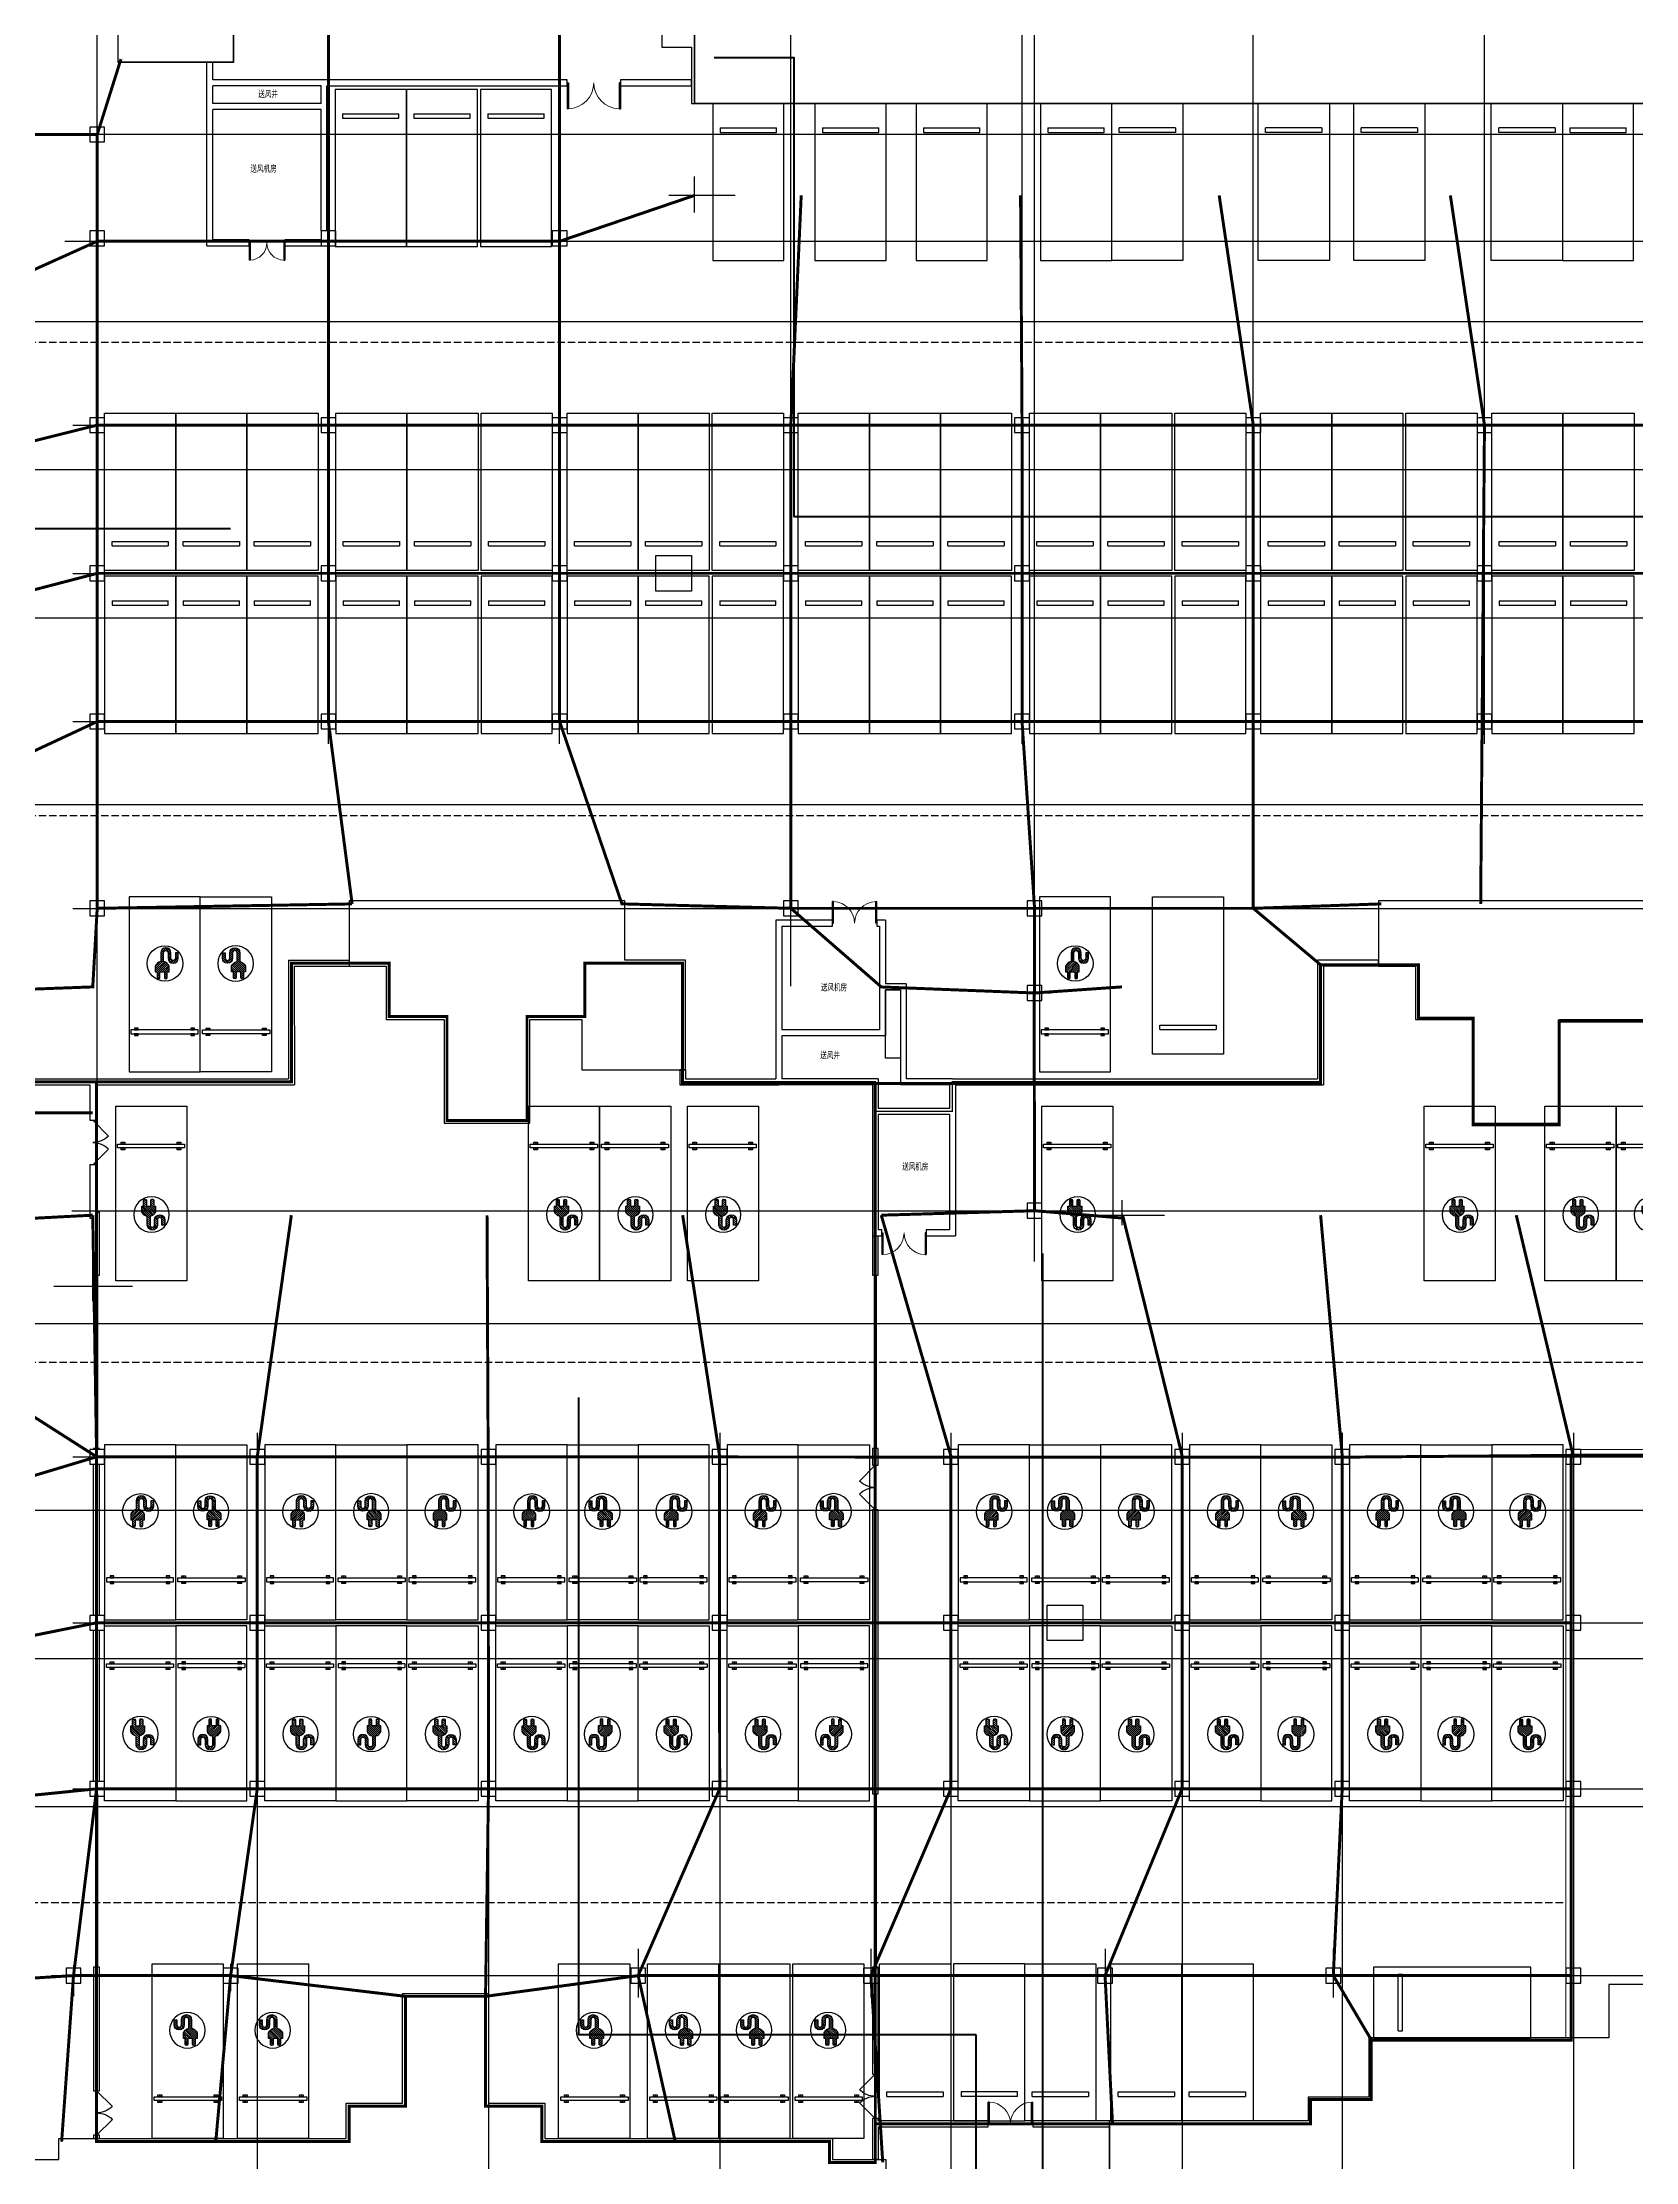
# Model space of a CAD drawing. Extents: x 64025 to 333417, y 2935 to 166261.
# Drawn here: x 225650 to 279399, y 58267 to 129751 of the extents above; entities that cross this region are included whole.
import ezdxf

# ---------------------------------------------------------------- set-up
doc = ezdxf.new("R2010")
doc.units = 0
doc.header["$LTSCALE"] = 1000
doc.header["$MEASUREMENT"] = 0
for name, pattern in [('__DASH', [0.35, 0.25, -0.1]), ('DASH', [0.35, 0.25, -0.1]), ('DOTE', [2.42, 2, -0.2, 0.02, -0.2])]:
    doc.linetypes.add(name, pattern=pattern)
for name, color, linetype in [('COLUMN', 9, 'Continuous'), ('DOTE', 1, 'Continuous'), ('NT-PY', 1, 'Continuous'), ('PUB_TEXT', 7, 'Continuous'), ('WALL', 9, 'Continuous'), ('WINDOW', 4, 'Continuous'), ('住宅楼', 30, 'Continuous'), ('充电机动车位', 34, 'Continuous'), ('普通机动车位', 143, 'Continuous'), ('梁布置', 2, 'Continuous'), ('车行线', 2, 'Continuous'), ('防护单元', 1, 'Continuous'), ('防火分区', 4, 'Continuous'), ('防火卷帘', 6, 'Continuous'), ('集水坑', 4, 'Continuous')]:
    doc.layers.add(name, color=color, linetype=linetype)
doc.layers.add('挡土墙', color=2, linetype='Continuous', lineweight=9)
doc.styles.add('黑体', font='simhei.ttf', dxfattribs={"width": 0.7})

# ---------------------------------------------------------------- blocks, each defined once
blk = doc.blocks.new('ptcw')
at = {"layer": '普通机动车位', "color": 251, "ltscale": 10}
for p, q in [((344174, 107795), (344174, 107645)), ((344174, 107795), (346074, 107795)), ((344174, 107645), (346074, 107645)), ((346074, 107645), (346074, 107795))]:
    blk.add_line(p, q, dxfattribs=at)
blk.add_lwpolyline([(346324, 108620), (343924, 108620), (343924, 103320), (346324, 103320)], close=True, dxfattribs=at)
blk = doc.blocks.new('766667')
at = {"layer": '车行线', "linetype": '__DASH'}
for p, q in [((1805796, -670813), (1887040, -670813)), ((1805796, -686777), (1887040, -686777)), ((1866946, -705231), (1805796, -705231)), ((1732017, -723444), (1858367, -723444))]:
    blk.add_line(p, q, dxfattribs=at)
blk = doc.blocks.new('8#楼')
at = {"layer": 'DOTE'}
for p, q in [((-1960, 0), (2770, 0)), ((0, -634), (0, 572))]:
    blk.add_line(p, q, dxfattribs=at)
at = {"layer": '住宅楼'}
blk.add_lwpolyline([(45450, 9600), (45450, 11600), (43550, 11600), (43550, 10600), (35250, 10600), (35250, 8600), (33200, 8600), (33200, 7800), (20000, 7800), (20000, 9600), (18950, 9600), (18950, 12400), (16750, 12400), (16750, 10600), (8650, 10600), (8650, 8600), (6600, 8600), (6600, 7800), (-100, 7800), (-100, 3000), (10300, 3000), (10300, 1600), (13200, 1600), (13200, -1600), (16300, -1600), (16300, 3000), (19800, 3000), (19800, -100), (26700, -100), (26700, 3000), (36900, 3000), (36900, -1600), (40000, -1600), (40000, -100), (53300, -100), (53300, 7800), (46600, 7800), (46600, 9600)], close=True, dxfattribs=at)
blk = doc.blocks.new('16#住宅楼')
at = {"layer": 'DOTE'}
for p, q in [((1373, 0), (-869, 0)), ((0, -571), (0, 639))]:
    blk.add_line(p, q, dxfattribs=at)
at = {"layer": '住宅楼'}
blk.add_lwpolyline([(65100, 7900), (63100, 7900), (63100, 7900), (60700, 7900), (60700, 10000), (56700, 10000), (56700, 13700), (53300, 13700), (53300, 10700), (50500, 10700), (50500, 12200), (49600, 12200), (49600, 13900), (49100, 13900), (49100, 16700), (41600, 16700), (41600, 13900), (40597, 13900), (40597, 10000), (36550, 10000), (36550, 8900), (34600, 8900), (34600, 8900), (30400, 8900), (30400, 8900), (28450, 8900), (28450, 10000), (24400, 10000), (24403, 13900), (23400, 13900), (23400, 16700), (15900, 16700), (15900, 13900), (15400, 13900), (15400, 12200), (14500, 12200), (14500, 10700), (11700, 10700), (11700, 13700), (8300, 13700), (8300, 10000), (6100, 10000), (6100, 7900), (-1100, 7900), (-1100, 7900), (-1100, 7900), (-1100, 5000), (-100, 5000), (-100, 3100), (53900, 3100), (53900, -100), (65100, -100)], close=True, dxfattribs=at)
blk = doc.blocks.new('A$C3F8C4734')
at = {"layer": '充电机动车位'}
h = blk.add_hatch(dxfattribs=at)
h.set_pattern_fill('ANSI31', color=140, scale=30)
h.set_pattern_definition([(45, (-1267834.03, 461652.33), (-33.6759605, 33.6759605), [])])
edge = h.paths.add_edge_path()
edge.add_line((1519, 2335), (1519, 2525))
edge.add_line((1519, 2525), (1458, 2525))
edge.add_line((1458, 2525), (1458, 2715))
edge.add_arc((1410, 2715), 47.5, 0, 180)
edge.add_line((1363, 2715), (1363, 2525))
edge.add_line((1363, 2525), (1211, 2525))
edge.add_line((1211, 2525), (1211, 2715))
edge.add_arc((1163, 2715), 47.5, 0, 180)
edge.add_line((1116, 2715), (1116, 2525))
edge.add_line((1116, 2525), (1055, 2525))
edge.add_line((1055, 2525), (1055, 2335))
edge.add_arc((1287, 2420), 247, 200.20522, 258.91251)
edge.add_line((1239, 2178), (1239, 1888))
edge.add_arc((1163, 1888), 76, 180, 360, ccw=False)
edge.add_line((1087, 1888), (1087, 2063))
edge.add_arc((916, 2063), 171, 0, 180)
edge.add_line((745, 2063), (745, 1888))
edge.add_line((745, 1888), (840, 1888))
edge.add_line((840, 1888), (840, 2063))
edge.add_arc((916, 2063), 76, 0, 180, ccw=False)
edge.add_line((992, 2063), (992, 1888))
edge.add_arc((1163, 1888), 171, 180, 360)
edge.add_line((1334, 1888), (1334, 2178))
edge.add_arc((1287, 2420), 247, 281.08749, 339.79478)
at = {"layer": '充电机动车位', "color": 140, "extrusion": (-0.000103697, 1.83198e-15, 1), "elevation": 0}
for points in [[(0, 5900), (0, 0), (2400, 0), (2400, 5900)], [(75, 4613), (75, 4488), (2342, 4488), (2342, 4613)], [(200, 4679), (200, 4613), (325, 4613), (325, 4679)], [(200, 4488), (200, 4421), (325, 4421), (325, 4488)], [(2092, 4679), (2092, 4613), (2217, 4613), (2217, 4679)], [(2092, 4488), (2092, 4421), (2217, 4421), (2217, 4488)]]:
    blk.add_lwpolyline(points, close=True, dxfattribs=at)
at = {"layer": '充电机动车位', "color": 140}
blk.add_lwpolyline([(1519, 2335), (1519, 2525), (1458, 2525), (1458, 2715, 1), (1363, 2715), (1363, 2525), (1211, 2525), (1211, 2715, 1), (1116, 2715), (1116, 2525), (1055, 2525), (1055, 2335, 0.261913), (1239, 2178), (1239, 1888, -1), (1087, 1888), (1087, 2063, 1), (745, 2063), (745, 1888), (840, 1888), (840, 2063, -1), (992, 2063), (992, 1888, 1), (1334, 1888), (1334, 2178, 0.261913), (1519, 2335)], format="xyb", dxfattribs=at)
for centre, radius in [((263, 4646), 10), ((263, 4454), 10), ((263, 4646), 3.33), ((263, 4454), 3.33), ((2154, 4646), 10), ((2154, 4454), 10), ((2154, 4646), 3.33), ((2154, 4454), 3.33), ((1192, 2244), 600)]:
    blk.add_circle(centre, radius, dxfattribs=at)
blk = doc.blocks.new('9#住宅楼')
at = {"layer": 'DOTE'}
for p, q in [((-1393, 0), (1436, 0)), ((0, -340), (0, 510))]:
    blk.add_line(p, q, dxfattribs=at)
at = {"layer": '住宅楼'}
for points in [[(14750, 6600), (20000, 6601), (20000, 8600), (17950, 8600), (17950, 10599), (16600, 10600), (16600, 10600), (8650, 10599), (8650, 8400), (9900, 8400), (9900, 6600), (11850, 6600), (11850, 3100), (14750, 3100)], [(44550, 8400), (44550, 10599), (43750, 10599), (43750, 10599), (29900, 10599), (29900, 8100), (36500, 8100), (36500, 6600), (38450, 6600), (38450, 3100), (41350, 3100), (41350, 6600), (43300, 6600), (43300, 8400)]]:
    blk.add_lwpolyline(points, close=True, dxfattribs=at)
blk = doc.blocks.new('10#住宅楼')
at = {"layer": 'DOTE'}
for p, q in [((-1310, 0), (1341, 0)), ((0, -499), (0, 532))]:
    blk.add_line(p, q, dxfattribs=at)
at = {"layer": '住宅楼'}
blk.add_lwpolyline([(16500, 7300), (20000, 7300), (20000, 11000), (17950, 11000), (17950, 13000), (16600, 13001), (16600, 13000), (8650, 13000), (8650, 10800), (9900, 10800), (9900, 9000), (11850, 9000), (11850, 5500), (14750, 5500), (14750, 9000), (16500, 9000), (16500, 8347), (16500, 8347)], close=True, dxfattribs=at)
blk = doc.blocks.new('7#住宅楼')
at = {"layer": 'DOTE', "linetype": 'DOTE'}
for p, q in [((0, 567), (0, 1482)), ((-1076, 1003), (1267, 1003))]:
    blk.add_line(p, q, dxfattribs=at)
at = {"layer": '住宅楼'}
blk.add_lwpolyline([(22600, 6703), (22600, 2403), (17900, 2403), (17900, 5203), (11400, 5203), (11400, 6703), (-100, 6703), (-100, 8103), (-100, 8103), (-100, 10803), (1700, 10803), (1700, 11503), (11400, 11503), (11400, 12703), (13300, 12703), (13300, 16403), (16200, 16403), (16200, 12703), (18100, 12703), (18100, 11503), (27800, 11503), (27800, 10803), (29600, 10803), (29600, 8103), (29600, 8103), (29600, 6703), (22600, 6703)], dxfattribs=at)
blk = doc.blocks.new('第四防火分区')
at = {"layer": '防火分区', "color": 6, "const_width": 50}
blk.add_lwpolyline([(84528, -7750), (93128, -7750), (93128, -2405), (93028, -2205), (93028, 4695), (89171, 4695), (89171, 6895), (84122, 6895), (84122, 3395), (81222, 3395), (81222, 6995), (79371, 6995), (79371, 8795), (76071, 8795), (76071, 4850), (63650, 4850), (63650, 3850), (61049, 3850), (61049, 4795), (54549, 4794), (54549, 8848), (51249, 8849), (51249, 7049), (49298, 7048), (49299, 3548), (46599, 3548), (46599, 7048), (44649, 7048), (44649, 8848), (41349, 8848), (41349, 4849), (29078, 4848), (29078, 3700), (27978, 3700), (27978, 1100), (24178, 1100), (24178, -100), (20878, -100), (20878, 1100), (15678, 1100), (15678, -100), (8878, -100), (8878, 1100), (3678, 1100), (3678, 0), (481, 0), (481, 0), (0, 0), (0, -32200), (18300, -32195), (18300, -35850), (31800, -35850), (31800, -35600), (43200, -35600), (43200, -37100), (49700, -37078), (49700, -39900), (54400, -39856), (54400, -35600), (61300, -35600), (61300, -34899), (61300, -34899), (68950, -34899), (68950, -31749), (68950, -30299), (75729, -30299), (75729, -29483), (77779, -29483), (77779, -27483), (84528, -27483)], close=True, dxfattribs=at)
blk = doc.blocks.new('第二防火分区')
at = {"layer": '防火分区', "const_width": 50}
for points in [[(89171, -35905), (84122, -35905), (84122, -39405), (81222, -39405), (81222, -35805), (79371, -35805), (79371, -34005), (76071, -34006), (76071, -37950), (63649, -37950), (63649, -38950), (61049, -38950), (61049, -37950), (54549, -37950), (54549, -33952), (51249, -33952), (51249, -35752), (49298, -35752), (49299, -39252), (46599, -39252), (46599, -35752), (44649, -35752), (44649, -33952), (41349, -33952), (41349, -37952), (29078, -37953)], [(20500, -1955), (35500, -1955), (35500, -3555), (39400, -3555), (39400, 2345), (38600, 2345), (38600, 4745), (39400, 4745), (39400, 7446), (55050, 7446), (55050, -152), (54950, -252), (54950, -4952), (108866, -4952), (108866, -8152), (113250, -8152), (113250, -31905)]]:
    blk.add_lwpolyline(points, dxfattribs=at)
blk = doc.blocks.new('第一防护单元')
at = {"layer": '防护单元', "color": 1, "const_width": 100}
blk.add_lwpolyline([(26269, -54), (19770, -54), (19770, 4000), (16470, 4001), (16470, 2201), (14519, 2200), (14520, -1300), (11820, -1300), (11820, 2200), (9870, 2200), (9870, 4000), (6570, 4000), (6570, 1), (0, 0), (0, -35748), (8520, -35748), (8520, -34548), (10420, -34548), (10420, -30848), (13120, -30848), (13120, -34548), (15020, -34548), (15020, -35748), (24720, -35748), (24720, -36448), (26270, -36448)], close=True, dxfattribs=at)
blk = doc.blocks.new('第二防护单元')
at = {"layer": '防护单元', "color": 1, "const_width": 100}
blk.add_lwpolyline([(23479, -12544), (32079, -12544), (32079, -7199), (31979, -6999), (31979, -100), (28123, -100), (28123, 2100), (23073, 2100), (23073, -1400), (20173, -1400), (20173, 2200), (18323, 2200), (18323, 4000), (15023, 4000), (15023, 0), (0, 0), (1, -35093), (14681, -35093), (14680, -34277), (16730, -34277), (16730, -32277), (23479, -32277)], close=True, dxfattribs=at)
blk = doc.blocks.new('15#住宅楼')
at = {"layer": 'DOTE'}
for p, q in [((1745241, -524588), (1745241, -523890)), ((1744374, -524193), (1745957, -524193))]:
    blk.add_line(p, q, dxfattribs=at)
at = {"layer": '住宅楼'}
blk.add_lwpolyline([(1771641, -511693), (1764041, -511693), (1764041, -513193), (1759891, -513193), (1759891, -510393), (1753191, -510393), (1753191, -513193), (1749041, -513193), (1749041, -511693), (1745141, -511693), (1745141, -515193), (1745941, -515193), (1745941, -517593), (1745141, -517593), (1745141, -523493), (1749041, -523493), (1749041, -521893), (1764041, -521893), (1764041, -523493), (1771641, -523493), (1771641, -521893), (1786641, -521893), (1786641, -523493), (1794541, -523493), (1794541, -521893), (1809541, -521893), (1809541, -523493), (1813441, -523493), (1813441, -517593), (1812641, -517593), (1812641, -515193), (1813441, -515193), (1813441, -511693), (1809541, -511693), (1809541, -513193), (1805391, -513193), (1805391, -510393), (1798691, -510393), (1798691, -513193), (1794541, -513193), (1794541, -510793), (1786641, -510793), (1786641, -513193), (1782491, -513193), (1782491, -510393), (1775791, -510393), (1775791, -513193), (1771641, -513193)], close=True, dxfattribs=at)
blk = doc.blocks.new('$DorLib2D$00000002')
for p, q in [((-0.5, 0), (-0.5, 0.4875)), ((-0.475, 0.4875), (-0.5, 0.4875)), ((-0.475, 0), (-0.475, 0.4875)), ((0.475, 0), (0.475, 0.4875)), ((0.475, 0.4875), (0.5, 0.4875)), ((0.5, 0), (0.5, 0.4875)), ((-0.5, 0), (-0.475, 0)), ((0.5, 0), (0.475, 0))]:
    blk.add_line(p, q)
at = {"lineweight": 13}
for centre, start, end in [((-0.4875, 0), 0, 88.53072), ((0.4875, 0), 91.46928, 180)]:
    blk.add_arc(centre, 0.4875, start, end, dxfattribs=at)
blk = doc.blocks.new('_FZHK')
blk.add_lwpolyline([(-0.5, -0.5), (0.5, -0.5), (0.5, 0.5), (-0.5, 0.5)], close=True)
blk = doc.blocks.new('$DorLib2D$00000213')
at = {"color": 0, "linetype": 'DASH', "const_width": 0.02}
blk.add_lwpolyline([(0.5, 0), (-0.5, 0)], dxfattribs=at)
blk = doc.blocks.new('$DorLib2D$00000116')
at = {"color": 0}
for p, q in [((-0.5, 0), (-0.146, 0.354)), ((0.5, 0), (0.146, 0.354))]:
    blk.add_line(p, q, dxfattribs=at)
for centre, start, end in [((-0.5, 0), 0, 45), ((0.5, 0), 135, 180)]:
    blk.add_arc(centre, 0.5, start, end, dxfattribs=at)

msp = doc.modelspace()

# ---------------------------------------------------------------- linework, layer by layer
at = {"color": 1}
msp.add_lwpolyline([(254093.8, 97792.1), (254593.8, 97792.1), (254593.8, 95490.1), (254093.8, 95490.1)], close=True, dxfattribs=at)
at = {"layer": 'DOTE'}
for p, q in [((227499.8, 68849), (227499.8, 156661.3)), ((235299.8, 106089.6), (235299.8, 156661.3)), ((243099.8, 106089.6), (243099.8, 156661.3)), ((250899.8, 97919.5), (250899.8, 156661.3)), ((258699.8, 106089.6), (258699.8, 156661.3)), ((259121.7, 88634.5), (259121.7, 156661.3)), ((266499.8, 106089.6), (266499.8, 156661.3)), ((274299.8, 106089.6), (274299.8, 156661.3)), ((323816.8, 126642.1), (73624.8, 126642.1)), ((226405.3, 123042.4), (323816.8, 123042.4)), ((151439.8, 120342.1), (323816.8, 120342.1)), ((226678.3, 116841.6), (323816.8, 116841.6)), ((151439.8, 115342.1), (323816.8, 115342.1)), ((226678.3, 111841.6), (323816.8, 111841.6)), ((151439.8, 110342.1), (323816.8, 110342.1)), ((226678.3, 106841.6), (323816.8, 106841.6)), ((151439.8, 104042.1), (323816.8, 104042.1)), ((226678.3, 100541.6), (323816.8, 100541.6)), ((258544.2, 97686.7), (259670.8, 97686.7)), ((226648.3, 90341.9), (323816.8, 90341.9)), ((151439.8, 86542.2), (323816.8, 86542.2)), ((232899.8, 82849.5), (232899.8, 12535)), ((240699.8, 82849.5), (240699.8, 12535)), ((248499.8, 82849.5), (248499.8, 12535)), ((256299.8, 82849.5), (256299.8, 12535)), ((264099.8, 82849.5), (264099.8, 12535)), ((269499.8, 82849.5), (269499.8, 12535)), ((277299.8, 82849.5), (277299.8, 12535)), ((226678.3, 82042), (323816.8, 82042)), ((151439.8, 80242.2), (323816.8, 80242.2)), ((226678.3, 76442), (323816.8, 76442)), ((151439.8, 75242.2), (323816.8, 75242.2)), ((226678.3, 70842), (323816.8, 70842)), ((151439.8, 70242.2), (323816.8, 70242.2)), ((245749.6, 65448), (245749.6, 63802.7)), ((253599.6, 65448), (253599.6, 63802.7)), ((261499.9, 65448), (261499.9, 63802.7)), ((269199.9, 65448), (269199.9, 63802.7)), ((225955.3, 64542), (323816.8, 64542)), ((226700.3, 64894.5), (226700.3, 63844.5)), ((232000.3, 64938.5), (232000.3, 64016.5))]:
    msp.add_line(p, q, dxfattribs=at)
at = {"layer": 'NT-PY', "lineweight": 50}
for points in [[(248310.8, 129239.6), (251000.3, 129239.6), (251000.3, 113742.4)], [(291899.8, 113742.4), (251000.3, 113742.4)], [(231999.8, 113342.1), (198500.3, 113342.1)], [(259400.2, 55372.4), (259400.2, 88903.5)], [(257150.2, 62542), (243749.6, 62542), (243749.6, 84042)], [(257150.2, 55372.4), (257150.2, 62542)]]:
    msp.add_lwpolyline(points, dxfattribs=at)
at = {"layer": 'WALL'}
for p, q in [((231199.4, 128387.7), (231199.4, 129087.5)), ((231199.4, 129087.5), (231399.4, 129087.5)), ((231399.4, 128487.7), (231399.4, 129087.5)), ((231199.4, 127587.7), (231199.4, 128387.7)), ((235149.8, 128487.7), (231399.4, 128487.7)), ((235049.8, 128287.7), (231399.4, 128287.7)), ((231399.4, 127687.7), (231399.4, 128287.7)), ((235049.8, 127687.7), (235049.8, 128287.7)), ((243349.8, 128487.7), (235149.8, 128487.7)), ((235249.8, 128287.7), (243349.8, 128287.7)), ((235249.8, 127587.7), (235249.8, 128287.7)), ((243349.8, 128287.7), (243349.8, 128487.7)), ((247549.8, 128487.7), (245149.8, 128487.7)), ((245149.8, 128487.7), (245149.8, 128287.7)), ((245149.8, 128287.7), (247549.8, 128287.7)), ((247549.8, 128287.7), (247549.8, 128487.7)), ((231199.4, 122891.6), (231199.4, 127587.7)), ((235049.8, 127687.7), (231399.4, 127687.7)), ((231399.4, 123091.6), (231399.4, 127487.7)), ((235049.8, 127487.7), (231399.4, 127487.7)), ((235049.8, 123391.6), (235049.8, 127487.7)), ((235249.8, 123391.6), (235249.8, 127587.7)), ((232624.6, 123091.6), (231399.4, 123091.6)), ((232624.6, 122891.6), (232624.6, 123091.6)), ((235049.8, 123091.6), (233824.6, 123091.6)), ((233824.6, 123091.6), (233824.6, 122891.6)), ((231199.4, 122891.6), (232624.6, 122891.6)), ((233824.6, 122891.6), (235049.8, 122891.6)), ((252299.8, 100142), (250393.9, 100142)), ((250393.9, 100142), (250393.9, 96338.1)), ((252299.8, 99942), (252299.8, 100142)), ((254093.8, 100142), (253799.8, 100142)), ((253799.8, 100142), (253799.8, 99942)), ((254093.8, 100142), (254093.8, 97992.1)), ((250593.9, 99942), (252299.8, 99942)), ((250593.9, 99942), (250593.9, 96442.1)), ((253799.8, 99942), (253893.8, 99942)), ((253893.8, 99942), (253893.8, 97892.1)), ((233949.5, 98790.1), (235999.7, 98790.2)), ((233949.5, 98790.1), (233949.7, 94789.9)), ((235999.7, 98790.2), (235999.7, 98590.2)), ((270721.7, 98792.4), (268671.7, 98792.5)), ((268671.7, 98792.5), (268671.9, 94792.2)), ((270721.7, 98592.4), (270721.7, 98792.4)), ((234149.5, 98590.1), (235999.7, 98590.2)), ((234149.5, 98590.1), (234149.7, 94589.9)), ((254793.8, 97992.1), (254093.8, 97992.1)), ((254793.8, 97992.1), (254793.8, 94792.1)), ((270721.7, 98592.4), (268871.7, 98592.5)), ((268871.7, 98592.5), (268871.9, 94592.2)), ((253893.8, 97892.1), (253893.8, 96442.1)), ((254593.8, 97792.1), (254093.8, 97792.1)), ((254093.8, 97792.1), (254093.8, 96242.1)), ((254593.8, 97792.1), (254593.8, 94592.1)), ((250392.9, 96338.1), (250392.9, 94792.1)), ((254093.8, 96242.1), (250592.9, 96242.1)), ((250592.9, 96242.1), (250592.9, 94792.1)), ((253893.8, 96442.1), (250593.9, 96442.1)), ((247349.7, 95091.7), (247149.7, 95091.6)), ((247149.7, 95091.6), (247149.7, 94592.1)), ((247349.7, 95091.7), (247349.7, 94792.1)), ((221800.2, 94789.5), (227349.7, 94789.7)), ((221800.2, 94589.5), (227249.7, 94589.7)), ((227249.7, 94589.7), (227249.7, 93391.4)), ((227349.7, 94789.7), (233949.7, 94789.9)), ((227449.7, 94589.7), (234149.7, 94589.9)), ((227449.7, 93391.4), (227449.7, 94589.7)), ((247149.7, 94592.1), (250492.9, 94592.1)), ((247349.7, 94792.1), (250392.9, 94792.1)), ((253649.5, 94592.2), (250492.9, 94592.1)), ((253849.5, 94792.2), (250592.9, 94792.1)), ((253649.5, 94592.2), (253649.5, 93692.1)), ((253849.5, 94792.2), (253849.5, 93792.1)), ((256249.7, 94592.1), (254593.8, 94592.1)), ((256349.7, 94792.1), (254793.8, 94792.1)), ((256249.7, 94592.1), (256249.7, 93792.1)), ((256349.7, 94792.1), (256349.7, 94792.2)), ((256349.7, 94792.2), (268671.9, 94792.2)), ((256449.7, 94592.2), (268871.9, 94592.2)), ((256449.7, 94592.2), (256449.7, 93692.1)), ((253649.5, 93692.1), (253649.6, 89492.1)), ((256249.7, 93792.1), (253849.5, 93792.1)), ((256449.7, 93692.1), (256449.7, 89492.1)), ((227249.7, 93391.4), (227449.7, 93391.4)), ((256249.7, 93592.1), (253849.5, 93592.1)), ((253849.5, 93592.1), (253849.6, 89692.1)), ((256249.7, 93592.1), (256249.7, 89692.1)), ((227449.7, 91891.4), (227249.7, 91891.4)), ((227249.7, 91891.4), (227249.7, 90090.1)), ((227449.7, 90290.1), (227449.7, 91891.4)), ((227249.7, 90090.1), (227379.4, 90090.1)), ((227379.4, 90090.1), (227379.4, 88172)), ((227449.7, 90290.1), (227579.4, 90290.1)), ((227579.4, 88172), (227579.4, 90290.1)), ((253649.6, 89492.1), (253969.6, 89492.1)), ((253649.6, 89492.1), (253649.6, 88172)), ((253969.6, 89692.1), (253849.6, 89692.1)), ((253849.6, 88172), (253849.6, 89492.1)), ((253969.6, 89492.1), (253969.6, 89692.1)), ((256249.7, 89692.1), (255469.6, 89692.1)), ((255469.6, 89692.1), (255469.6, 89492.1)), ((255469.6, 89492.1), (256449.7, 89492.1)), ((227379.4, 88172), (227579.4, 88172)), ((253649.6, 88172), (253849.6, 88172)), ((227579.4, 82322), (227379.4, 82322)), ((227379.4, 82322), (227379.4, 82292)), ((227579.4, 82292), (227579.4, 82322)), ((253649.6, 82322), (253649.6, 81754.4)), ((253849.6, 82322), (253649.6, 82322)), ((253849.6, 81754.4), (253849.6, 82322)), ((227379.4, 76692), (227379.4, 81792)), ((227579.4, 76692), (227579.4, 81792)), ((253649.6, 81754.4), (253849.6, 81754.4)), ((253649.6, 80254.4), (253649.6, 70672)), ((253849.6, 80254.4), (253649.6, 80254.4)), ((253849.6, 70672), (253849.6, 80254.4)), ((227379.4, 71092), (227379.4, 76192)), ((227579.4, 71092), (227579.4, 76192)), ((253649.6, 70672), (253849.6, 70672)), ((227579.4, 64822), (227379.4, 64822)), ((227379.4, 64822), (227379.4, 60660.3)), ((227579.4, 60660.3), (227579.4, 64822)), ((253849.6, 64822), (253649.6, 64822)), ((253649.6, 64822), (253649.6, 64792)), ((253849.6, 64792), (253849.6, 64822)), ((253649.6, 64292), (253649.6, 61219.6)), ((253849.6, 61219.6), (253849.6, 64292)), ((253649.6, 61219.6), (253849.6, 61219.6)), ((227379.4, 60660.3), (227579.4, 60660.3)), ((253849.6, 59719.6), (253649.6, 59719.6)), ((253649.6, 59719.6), (253649.6, 59542.9)), ((253649.6, 59542.9), (253649.6, 58342.3)), ((253849.6, 59642.9), (253849.6, 59719.6)), ((257560.4, 59642.9), (253849.6, 59642.9)), ((253849.6, 59442.9), (253849.6, 58342.3)), ((253849.6, 59442.9), (257560.4, 59442.9)), ((257560.4, 59442.9), (257560.4, 59642.9)), ((261650.2, 59642.9), (259060.4, 59642.9)), ((259060.4, 59642.9), (259060.4, 59442.9)), ((259060.4, 59442.9), (261650.2, 59442.9)), ((261650.2, 59442.9), (261650.2, 59642.9)), ((227579.4, 59160.3), (227379.4, 59160.3)), ((227379.4, 59160.3), (227379.4, 59042.3)), ((227379.4, 59042.3), (227579.4, 59042.3)), ((227579.4, 59042.3), (227579.4, 59160.3)), ((253849.6, 58342.3), (253649.6, 58342.3))]:
    msp.add_line(p, q, dxfattribs=at)
at = {"layer": '挡土墙'}
for p, q in [((277549.8, 82292), (281571.7, 82292)), ((277049.8, 76692), (277049.8, 81792)), ((277249.8, 76692), (277249.8, 81792)), ((277549.8, 82092), (281571.7, 82092)), ((277049.8, 71092), (277049.8, 76192)), ((277249.8, 71092), (277249.8, 76192)), ((277049.8, 64792), (277049.8, 70592)), ((277249.8, 64792), (277249.8, 70592)), ((277049.8, 62442.3), (277049.8, 64292)), ((277249.8, 62442.3), (277249.8, 64292)), ((277049.8, 62442.3), (277249.8, 62442.3))]:
    msp.add_line(p, q, dxfattribs=at)
at = {"layer": '梁布置', "const_width": 100}
for points in [[(235299.8, 140087.8), (235299.8, 123042.4), (235299.8, 106841.6), (236099.7, 100691.6)], [(243099.8, 140087.8), (243099.8, 106841.6)], [(228300.7, 129187.5), (227499.8, 126642.1)], [(150199.8, 124842.6), (153700.3, 126642.1), (227499.8, 126642.1), (227499.8, 123042.4), (227499.8, 100541.6)], [(243099.8, 123042.4), (247649.8, 124589.6)], [(250899.8, 116841.6), (251249.8, 124589.6)], [(258699.8, 116841.6), (258649.8, 124589.6)], [(266499.8, 116841.6), (265349.8, 124589.6)], [(274299.8, 116841.6), (273149.8, 124589.6)], [(243099.8, 123042.4), (227499.8, 123042.4), (221500.3, 120342.1), (153700.3, 120342.1), (147211.2, 120342.1)], [(147700.3, 116742.4), (153700.3, 115342.1), (221500.3, 115342.1), (227499.8, 116841.6), (305699.8, 116841.6)], [(243099.8, 106841.6), (245199.6, 100692.4), (250899.8, 100541.6), (259121.7, 100541.6), (258699.8, 106841.6), (258699.8, 116841.6)], [(250899.8, 100541.6), (250899.8, 106841.6), (250899.8, 116841.6)], [(266499.8, 116841.6), (266499.8, 100541.6)], [(274171.7, 100692.4), (274299.8, 116841.6)], [(305699.8, 111841.6), (227499.8, 111841.6), (221750.3, 110342.1), (153700.3, 110342.1), (147700.3, 111742.4)], [(153700.3, 104042.1), (221500.3, 104042.1), (227499.8, 106841.6), (305699.8, 106841.6)], [(227499.8, 100541.6), (227349.7, 97891.6), (220600.3, 97642)], [(227499.8, 100541.6), (236099.7, 100691.6)], [(250899.8, 100541.6), (253949.7, 97891.6)], [(259121.7, 100541.6), (259121.7, 97686.7), (253893.8, 97892.1)], [(259121.7, 100541.6), (266499.8, 100541.6)], [(266499.8, 100541.6), (270821.7, 100692.3)], [(266499.8, 100541.6), (268771.5, 98636.5)], [(259121.7, 97686.7), (262071.7, 97892.3)], [(259107.5, 97686.7), (259121.7, 90341.9), (253949.7, 90191.6)], [(220600.3, 93642.1), (227349.7, 93642.1)], [(220600.3, 89842), (227349.7, 90191.6)], [(227349.7, 90191.6), (227479.4, 82042)], [(232899.8, 82047.5), (234049.7, 90191.6)], [(240688.5, 82042), (240649.7, 90191.6)], [(248499.8, 82042), (247249.7, 90191.6)], [(253949.7, 90191.6), (256299.8, 82071)], [(259121.7, 90341.9), (262117.5, 90092.3)], [(264099.8, 82078.8), (262092.8, 90192.4)], [(269504.7, 82029.2), (268771.7, 90192.4)], [(275371.7, 90192.4), (277299.8, 82042)], [(220428.3, 86542.2), (227479.4, 82042)], [(226700.3, 64542), (227479.5, 70842), (227479.5, 82042), (221500.3, 80242.2)], [(227479.5, 82042), (269504.7, 82029.2)], [(232899.8, 82042), (232899.8, 70842), (232000.3, 64542), (231499.8, 58942.2)], [(240599.8, 63842.3), (240699.8, 70842), (240688.5, 82055.3)], [(245749.6, 64542), (248499.8, 70842), (248488.5, 82063.1)], [(253599.6, 64542), (256299.8, 70842), (256299.8, 82042)], [(261499.9, 64542), (264099.8, 70842), (264099.8, 82042)], [(269199.9, 64542), (269499.8, 70842), (269499.8, 82042)], [(269504.7, 82029.2), (277299.8, 82092)], [(227479.5, 76442), (221500.3, 75242.2), (153752.2, 75242.2)], [(227479.5, 76442), (277228.3, 76442)], [(221500.3, 70242.2), (227479.5, 70842)], [(227479.5, 70842), (277228.3, 70842)], [(219399.8, 64097.2), (226700.3, 64542), (232000.3, 64542)], [(226700.3, 64542), (226299.8, 58942.3)], [(232000.3, 64542), (237899.8, 63842.3)], [(277228.2, 64542), (245749.6, 64542), (240599.8, 63842.2)], [(245749.6, 64542), (246999.8, 58942.2)], [(253599.6, 64542), (253999.8, 58242.3)], [(261499.9, 64542), (261750.5, 59541.2)], [(269199.9, 64542), (270500.2, 62341.2)]]:
    msp.add_lwpolyline(points, dxfattribs=at)
at = {"layer": '集水坑'}
msp.add_lwpolyline([(247548.8, 111241.6), (246348.8, 111241.6), (246348.8, 112441.6), (247548.8, 112441.6)], close=True, dxfattribs=at)
at = {"layer": '集水坑', "elevation": 0.1}
msp.add_lwpolyline([(260749.8, 75842), (259549.8, 75842), (259549.8, 77042), (260749.8, 77042)], close=True, dxfattribs=at)

# ---------------------------------------------------------------- block references
at = {"layer": 'COLUMN', "xscale": 500, "yscale": 500, "zscale": 500}
for p in [(227499.8, 126642.1), (227499.8, 123141.6), (235299.8, 123141.6), (243099.8, 123141.6), (227499.8, 116841.6), (235299.8, 116841.6), (243099.8, 116841.6), (250899.8, 116841.6), (258699.8, 116841.6), (266499.8, 116841.6), (274299.8, 116841.6), (227499.8, 111841.6), (235299.8, 111841.6), (243099.8, 111841.6), (250899.8, 111841.6), (258699.8, 111841.6), (266499.8, 111841.6), (274299.8, 111841.6), (227499.8, 106841.6), (235299.8, 106841.6), (243099.8, 106841.6), (250899.8, 106841.6), (258699.8, 106841.6), (266499.8, 106841.6), (274299.8, 106841.6), (227499.8, 100541.6), (250899.8, 100541.6), (259121.7, 100541.6), (259121.7, 97686.7), (259121.7, 90341.9), (227499.8, 82042), (232899.8, 82042), (240699.8, 82042), (248499.8, 82042), (256299.8, 82042), (264099.8, 82042), (269499.8, 82042), (277299.8, 82042), (227499.8, 76442), (232899.8, 76442), (240699.8, 76442), (248499.8, 76442), (256299.8, 76442), (264099.8, 76442), (269499.8, 76442), (277299.8, 76442), (227499.8, 70842), (232899.8, 70842), (240699.8, 70842), (248499.8, 70842), (256299.8, 70842), (264099.8, 70842), (269499.8, 70842), (277299.8, 70842), (226700.3, 64542), (232000.3, 64542), (245749.6, 64542), (253599.6, 64542), (261499.9, 64542), (269199.9, 64542), (277299.8, 64542)]:
    msp.add_blockref('_FZHK', p, dxfattribs=at)
at = {"layer": 'WINDOW', "xscale": -1800, "yscale": 1800, "zscale": -1800, "rotation": 179.999999999411}
msp.add_blockref('$DorLib2D$00000002', (244249.8, 128387.7), dxfattribs=at)
at = {"layer": 'WINDOW', "color": 6}
for p, xscale, yscale, zscale, rotation in [((233224.6, 122991.6), -1200, 1200, -1200, 180), ((253049.8, 100042), -1500, -1500, -1500, 179.9999999999981), ((254719.6, 89592.1), -1500, 1500, -1500, 180.0003407234624), ((258310.4, 59542.9), -1500, -1500, -1500, 180.0000116286336)]:
    msp.add_blockref('$DorLib2D$00000002', p, dxfattribs=dict(at, xscale=xscale, yscale=yscale, zscale=zscale, rotation=rotation))
at = {"layer": 'WINDOW', "color": 2, "xscale": 1500, "yscale": -1500, "zscale": 1500}
for p, rotation in [((227349.7, 92641.4), 90), ((253749.6, 81004.4), 270.0000271840269), ((253749.6, 60469.6), 270.0000271861981), ((227479.4, 59910.3), 90)]:
    msp.add_blockref('$DorLib2D$00000116', p, dxfattribs=dict(at, rotation=rotation))
at = {"layer": '住宅楼'}
for name, p in [('15#住宅楼', (-1581340.2, 652580.5)), ('16#住宅楼', (247649.8, 124589.6)), ('10#住宅楼', (227349.7, 87791.6)), ('9#住宅楼', (262071.7, 90192.4)), ('7#住宅楼', (224499.8, 47539.4)), ('8#楼', (261750.2, 51842.3))]:
    msp.add_blockref(name, p, dxfattribs=at)
at = {"layer": '充电机动车位', "rotation": 180}
for p in [(230978.3, 100926.4, 0), (261686.3, 100926.4, 0), (230149.8, 82442, 0), (235549.8, 82442, 0), (240349.8, 82442, 0), (243349.8, 82442, 0), (248149.8, 82442, 0), (251149.8, 82442, 0), (258949.8, 82442, 0), (263749.8, 82442, 0), (266749.8, 82442, 0), (272149.8, 82442, 0), (276949.8, 82442, 0)]:
    msp.add_blockref('A$C3F8C4734', p, dxfattribs=at)
at = {"layer": '充电机动车位', "xscale": -1, "rotation": 180}
for p in [(230978.3, 100926.4, 0), (230149.8, 82442, 0), (235549.8, 82442, 0), (243349.8, 82442, 0), (251149.8, 82442, 0), (258949.8, 82442, 0), (266749.8, 82442, 0), (272149.8, 82442, 0), (229350.3, 64942, 0), (232228.3, 64942, 0), (243065.6, 64942, 0), (246065.6, 64942, 0), (248465.6, 64942, 0), (250965.6, 64942, 0)]:
    msp.add_blockref('A$C3F8C4734', p, dxfattribs=at)
at = {"layer": '充电机动车位', "xscale": -1}
for p in [(230522.6, 87972, 0), (244449.7, 87972, 0), (246849.7, 87972, 0), (249809.7, 87972, 0), (261767.6, 87972, 0), (274663.8, 87972, 0), (278738.2, 87972, 0), (281138.2, 87972, 0), (230149.8, 70442, 0), (235549.8, 70442, 0), (240349.8, 70442, 0), (243349.8, 70442, 0), (248149.8, 70442, 0), (251149.8, 70442, 0), (258949.8, 70442, 0), (263749.8, 70442, 0), (266749.8, 70442, 0), (272149.8, 70442, 0), (276949.8, 70442, 0)]:
    msp.add_blockref('A$C3F8C4734', p, dxfattribs=at)
at = {"layer": '充电机动车位'}
for p in [(230149.8, 70442, 0), (235549.8, 70442, 0), (243349.8, 70442, 0), (251149.8, 70442, 0), (258949.8, 70442, 0), (266749.8, 70442, 0), (272149.8, 70442, 0)]:
    msp.add_blockref('A$C3F8C4734', p, dxfattribs=at)
at = {"layer": '普通机动车位', "color": 251, "ltscale": 10}
for p in [(-108394.7, 19546.6), (-105994.7, 19546.6), (-103494.7, 19546.6), (-95657.7, 19069.9), (-92211.1, 19069.9), (-88800.3, 19069.9), (-84600.3, 19069.9), (-66994.6, 19069.9), (-116175.2, 3121.9), (-113775.2, 3121.9), (-111375.2, 3121.9), (-108375.2, 3121.9), (-105975.2, 3121.9), (-103475.2, 3121.9), (-100575.2, 3121.9), (-98175.2, 3121.9), (-95675.2, 3121.9), (-92775.2, 3121.9), (-90375.2, 3121.9), (-87975.2, 3121.9), (-84975.2, 3121.9), (-82575.2, 3121.9), (-80075.2, 3121.9), (-77175.2, 3121.9), (-74775.2, 3121.9), (-72275.2, 3121.9), (-69375.2, 3121.9), (-66975.2, 3121.9)]:
    msp.add_blockref('ptcw', p, dxfattribs=at)
at = {"layer": '普通机动车位', "color": 251, "ltscale": 10, "xscale": -1}
for p in [(608047.7, 19069.9), (612990.1, 19069.9), (616210.9, 19069.9), (620853.4, 19069.9)]:
    msp.add_blockref('ptcw', p, dxfattribs=at)
at = {"layer": '普通机动车位', "color": 251, "ltscale": 10, "xscale": -1, "rotation": 180}
for p in [(-116175.2, 220561.4), (-113775.2, 220561.4), (-111375.2, 220561.4), (-108375.2, 220561.4), (-105975.2, 220561.4), (-103475.2, 220561.4), (-100575.2, 220561.4), (-98175.2, 220561.4), (-95675.2, 220561.4), (-92775.2, 220561.4), (-90375.2, 220561.4), (-87975.2, 220561.4), (-84975.2, 220561.4), (-82575.2, 220561.4), (-80075.2, 220561.4), (-77175.2, 220561.4), (-74775.2, 220561.4), (-72275.2, 220561.4), (-69375.2, 220561.4), (-66975.2, 220561.4), (-80828.1, 204246.2), (-90032.1, 168261.8), (-85132.1, 168261.8), (-82232.1, 168261.8), (-79832.1, 168261.8)]:
    msp.add_blockref('ptcw', p, dxfattribs=at)
at = {"layer": '普通机动车位', "color": 251, "ltscale": 10}
for p, rotation in [((602715.9, 168261.8), 180), ((379178.1, -281494.6), 89.99999999999999)]:
    msp.add_blockref('ptcw', p, dxfattribs=dict(at, rotation=rotation))
at = {"layer": '车行线', "color": 1, "linetype": '__DASH'}
msp.add_blockref('766667', (-1581317.2, 790453), dxfattribs=at)
at = {"layer": '防护单元'}
for name, p in [('第一防护单元', (227479.5, 94689.9)), ('第二防护单元', (253749, 94636.4))]:
    msp.add_blockref(name, p, dxfattribs=at)
at = {"layer": '防火分区'}
for name, p in [('第二防火分区', (192700.3, 132642.1)), ('第四防火分区', (192700.1, 89841.8))]:
    msp.add_blockref(name, p, dxfattribs=at)
at = {"layer": '防火卷帘', "color": 6}
for p, xscale, yscale, zscale, rotation in [((224836.9, 94689.6), 5570.305746339945, 5570.305746339945, 199.9999999905704, 0.002087248289348374), ((227479.4, 85247), 5850, 5850, 199.9999999905704, 90), ((253749.6, 85247), 5850, -5850, 200, 270.0000271840269), ((227479.4, 67747), 5850, 5850, 199.9999999905704, 90), ((253749.6, 67747), 5850, -5850, 200, 270.0000271840269)]:
    msp.add_blockref('$DorLib2D$00000213', p, dxfattribs=dict(at, xscale=xscale, yscale=yscale, zscale=zscale, rotation=rotation))

# ---------------------------------------------------------------- texts
at = {"layer": 'PUB_TEXT', "color": 0, "style": '黑体', "width": 0.7}
for s, p in [('送风井', (232933.3, 127899.6)), ('送风机房', (232668.3, 125382.5)), ('送风机房', (251915.3, 97767.9)), ('送风井', (251892.1, 95478.7)), ('送风机房', (254657.9, 91723.3))]:
    msp.add_text(s, height=225.32, rotation=360, dxfattribs=at).set_placement(p)

doc.saveas('drawing.dxf')
